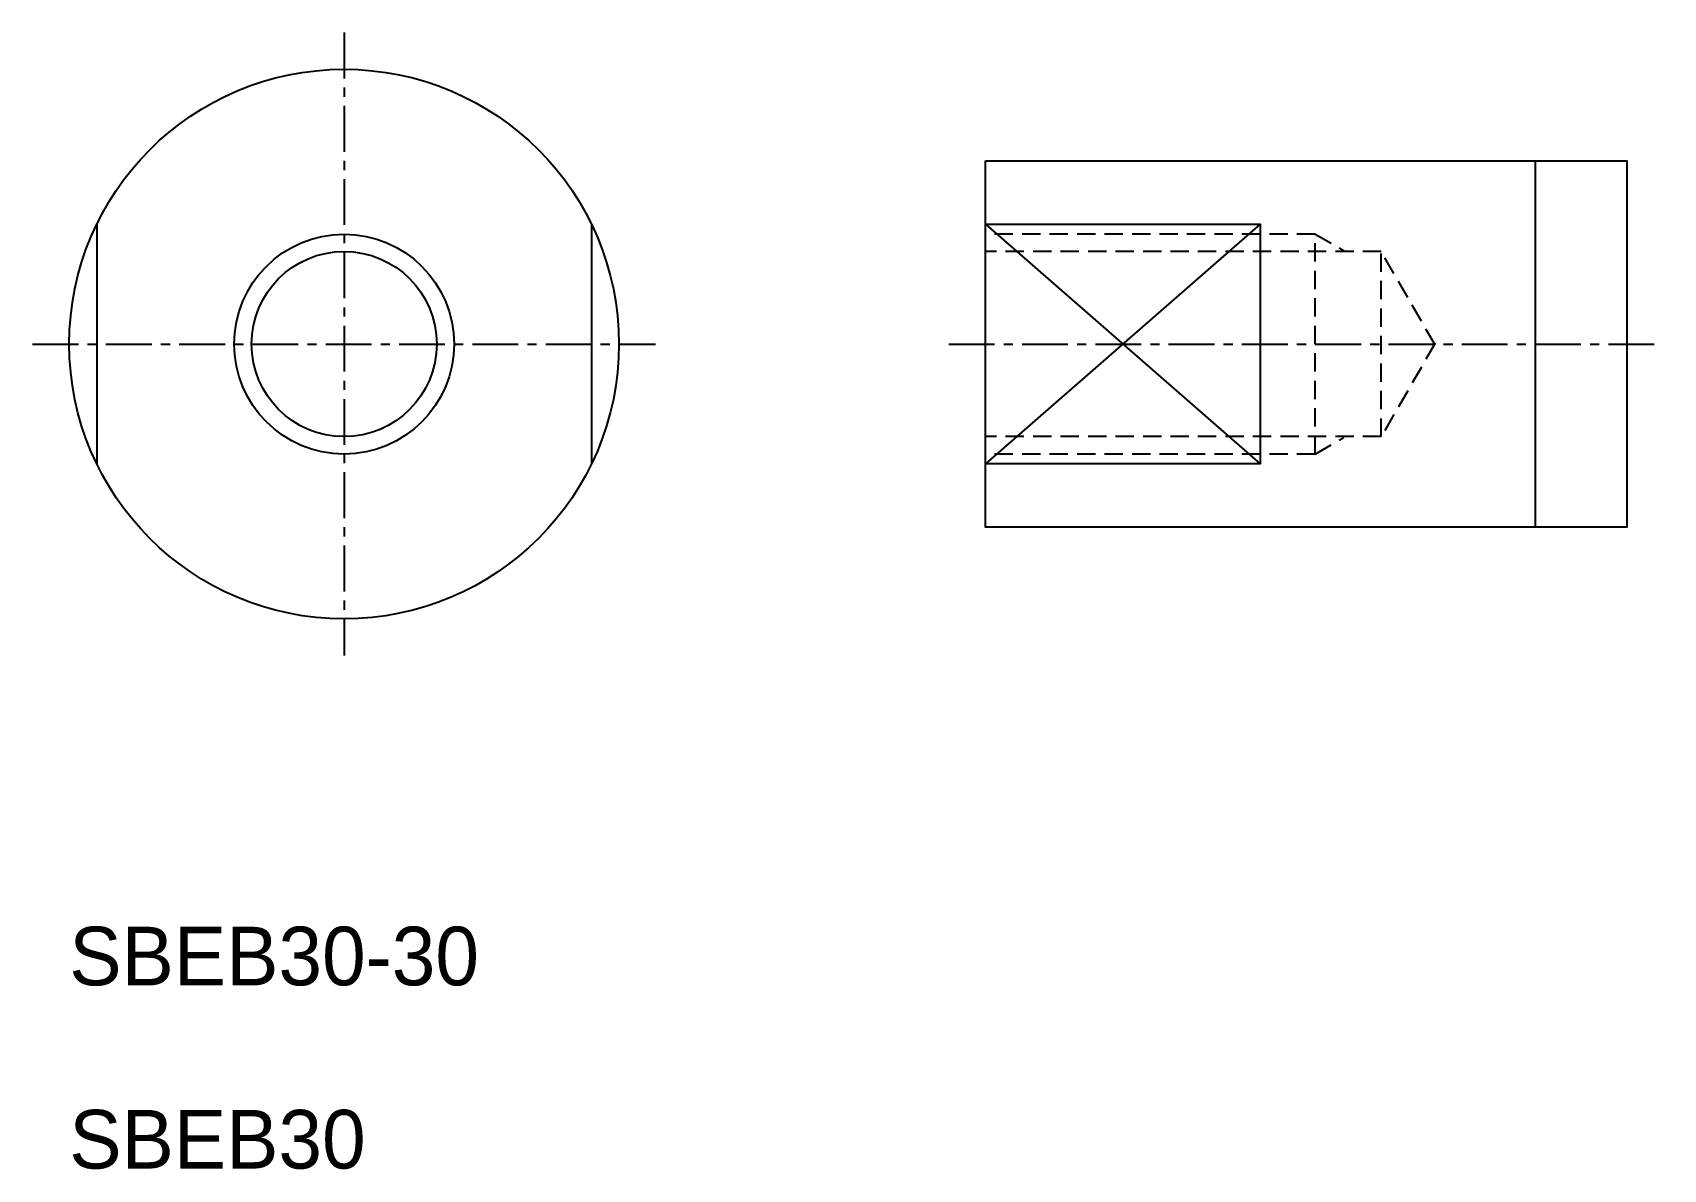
# Model space of a CAD drawing. Extents: x -2609.6 to -2520.6, y -896.8 to -834.7.
import ezdxf

# ---------------------------------------------------------------- set-up
doc = ezdxf.new("R2010")
doc.units = 0
doc.header["$LTSCALE"] = 2
doc.linetypes.add('CENTER', pattern=[2, 1.25, -0.25, 0.25, -0.25])
doc.linetypes.add('DASHED', pattern=[0.75, 0.5, -0.25])
doc.layers.get('0').update_dxf_attribs({"linetype": 'CONTINUOUS'})
doc.layers.add('CENTER', color=1, linetype='CENTER')

msp = doc.modelspace()

# ---------------------------------------------------------------- linework, layer by layer
at = {"color": 7, "linetype": 'CONTINUOUS'}
for p, q in [((-2527.604, -841.725), (-2527.604, -861.725)), ((-2606.104, -845.187), (-2606.104, -858.263)), ((-2579.104, -845.187), (-2579.104, -858.263))]:
    msp.add_line(p, q, dxfattribs=at)
at = {"color": 3, "linetype": 'CONTINUOUS'}
for p, q in [((-2557.604, -845.187), (-2542.604, -858.263)), ((-2542.604, -845.187), (-2557.604, -858.263))]:
    msp.add_line(p, q, dxfattribs=at)
at = {"color": 3, "linetype": 'DASHED'}
for p, q in [((-2539.604, -845.725), (-2557.604, -845.725)), ((-2539.604, -845.725), (-2538.046, -846.625)), ((-2539.604, -857.725), (-2539.604, -845.725)), ((-2536.004, -846.672), (-2557.604, -846.672)), ((-2533.06, -851.772), (-2536.004, -846.672)), ((-2536.004, -856.778), (-2536.004, -846.672)), ((-2533.06, -851.678), (-2536.004, -856.778)), ((-2536.004, -856.778), (-2557.604, -856.778)), ((-2539.604, -857.725), (-2538.046, -856.825)), ((-2539.604, -857.725), (-2557.604, -857.725))]:
    msp.add_line(p, q, dxfattribs=at)
at = {"color": 7, "linetype": 'CONTINUOUS'}
for points in [[(-2557.604, -841.725), (-2522.604, -841.725), (-2522.604, -861.725), (-2557.604, -861.725)], [(-2557.604, -845.187), (-2542.604, -845.187), (-2542.604, -858.263), (-2557.604, -858.263)]]:
    msp.add_lwpolyline(points, close=True, dxfattribs=at)
for radius in [15, 5.053]:
    msp.add_circle((-2592.604, -851.725), radius, dxfattribs=at)
at = {"color": 3, "linetype": 'CONTINUOUS'}
msp.add_circle((-2592.604, -851.725), 6, dxfattribs=at)
at = {"layer": 'CENTER', "color": 1, "linetype": 'CENTER'}
for p, q in [((-2592.604, -834.725), (-2592.604, -868.725)), ((-2609.604, -851.725), (-2575.604, -851.725)), ((-2559.604, -851.725), (-2520.604, -851.725))]:
    msp.add_line(p, q, dxfattribs=at)

# ---------------------------------------------------------------- texts
at = {"color": 7, "linetype": 'CONTINUOUS'}
for s, p in [('SBEB30-30', (-2607.604, -886.725)), ('SBEB30', (-2607.604, -896.725))]:
    msp.add_text(s, height=3.2, dxfattribs=at).set_placement(p)

doc.saveas('drawing.dxf')
